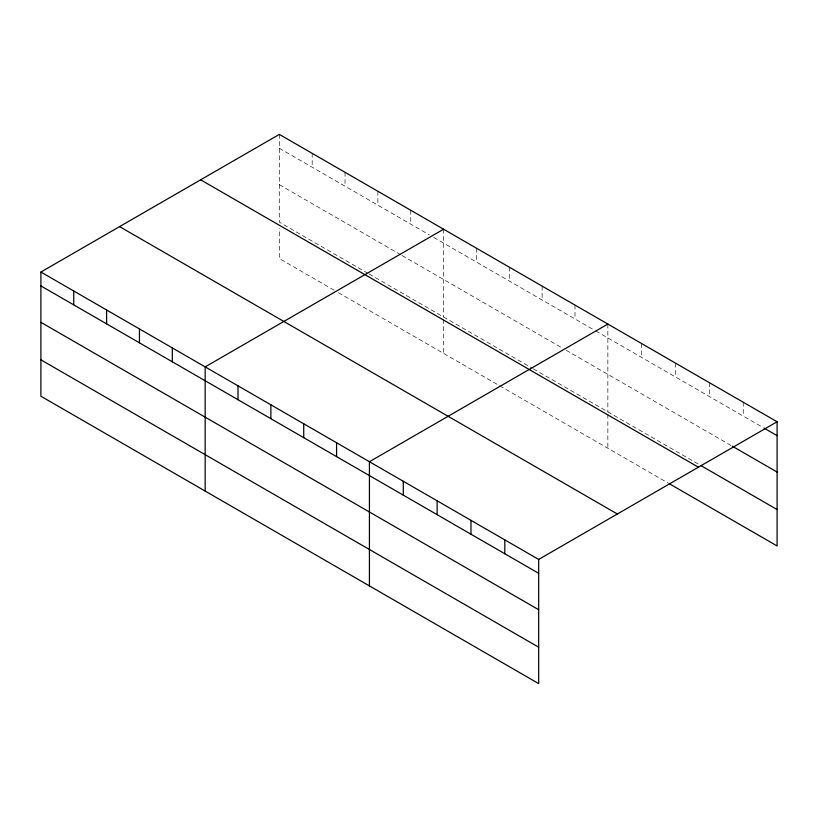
<?xml version="1.0" encoding="UTF-8"?>
<svg xmlns="http://www.w3.org/2000/svg" width="818" height="818" viewBox="0 0 818 818"><rect width="100%" height="100%" fill="white"/><g stroke="black" fill="none" stroke-linecap="round" stroke-linejoin="round"><path stroke-width="0.61" stroke-dasharray="4.09 3.07" d="M368.028 273.386L279.327 222.169L279.327 134.387M279.327 148.273L429.358 234.889M433.734 237.414L594.717 330.36M595.811 330.983L762.908 427.456M279.327 184.674L400.881 254.848M401.986 255.482L561.864 347.793M566.24 350.319L731.241 445.575M369.133 274.02L532.293 368.223M533.387 368.857L698.48 464.174M334.081 290.185L279.327 258.57L279.327 228.447M338.468 292.711L667.907 482.917M743.255 402.231L743.255 416.106M709.4 382.681L709.4 396.566M675.556 363.141L675.556 377.026M641.711 343.601L641.711 357.486M607.856 324.061L607.856 411.843M607.856 414.358L607.856 448.244M575.003 305.094L575.003 318.979M542.15 286.126L542.15 300.012M509.297 267.159L509.297 281.044M476.444 248.191L476.444 262.077M443.591 229.224L443.591 317.006M443.591 319.521L443.591 353.407M410.738 210.257L410.738 224.142M377.885 191.289L377.885 205.175M345.032 172.322L345.032 186.207M312.179 153.355L312.179 167.24"/><path stroke-width="1.23" d="M40.9 272.046L538.673 559.43L538.673 683.613L40.9 396.229L40.9 272.046L279.327 134.387L777.1 421.771L777.1 545.954L669.001 483.55M443.591 229.224L205.165 366.883L205.165 491.066M607.856 324.061L369.429 461.72L369.429 585.903M538.673 559.43L777.1 421.771M764.002 428.09L777.1 435.657M732.335 446.209L777.1 472.058M700.668 465.432L777.1 509.553M200.645 179.817L698.419 467.201M119.581 226.617L617.355 514.001M40.9 285.922L538.673 573.306M40.9 322.323L538.673 609.707M40.9 359.828L538.673 647.212M504.818 539.88L504.818 553.766M470.974 520.34L470.974 534.226M437.129 500.8L437.129 514.686M403.274 481.26L403.274 495.146M336.576 442.753L336.576 456.628M303.723 423.785L303.723 437.661M270.87 404.818L270.87 418.693M238.018 385.851L238.018 399.726M172.312 347.916L172.312 361.791M139.459 328.948L139.459 342.824M106.606 309.981L106.606 323.856M73.753 291.014L73.753 304.889"/></g></svg>
